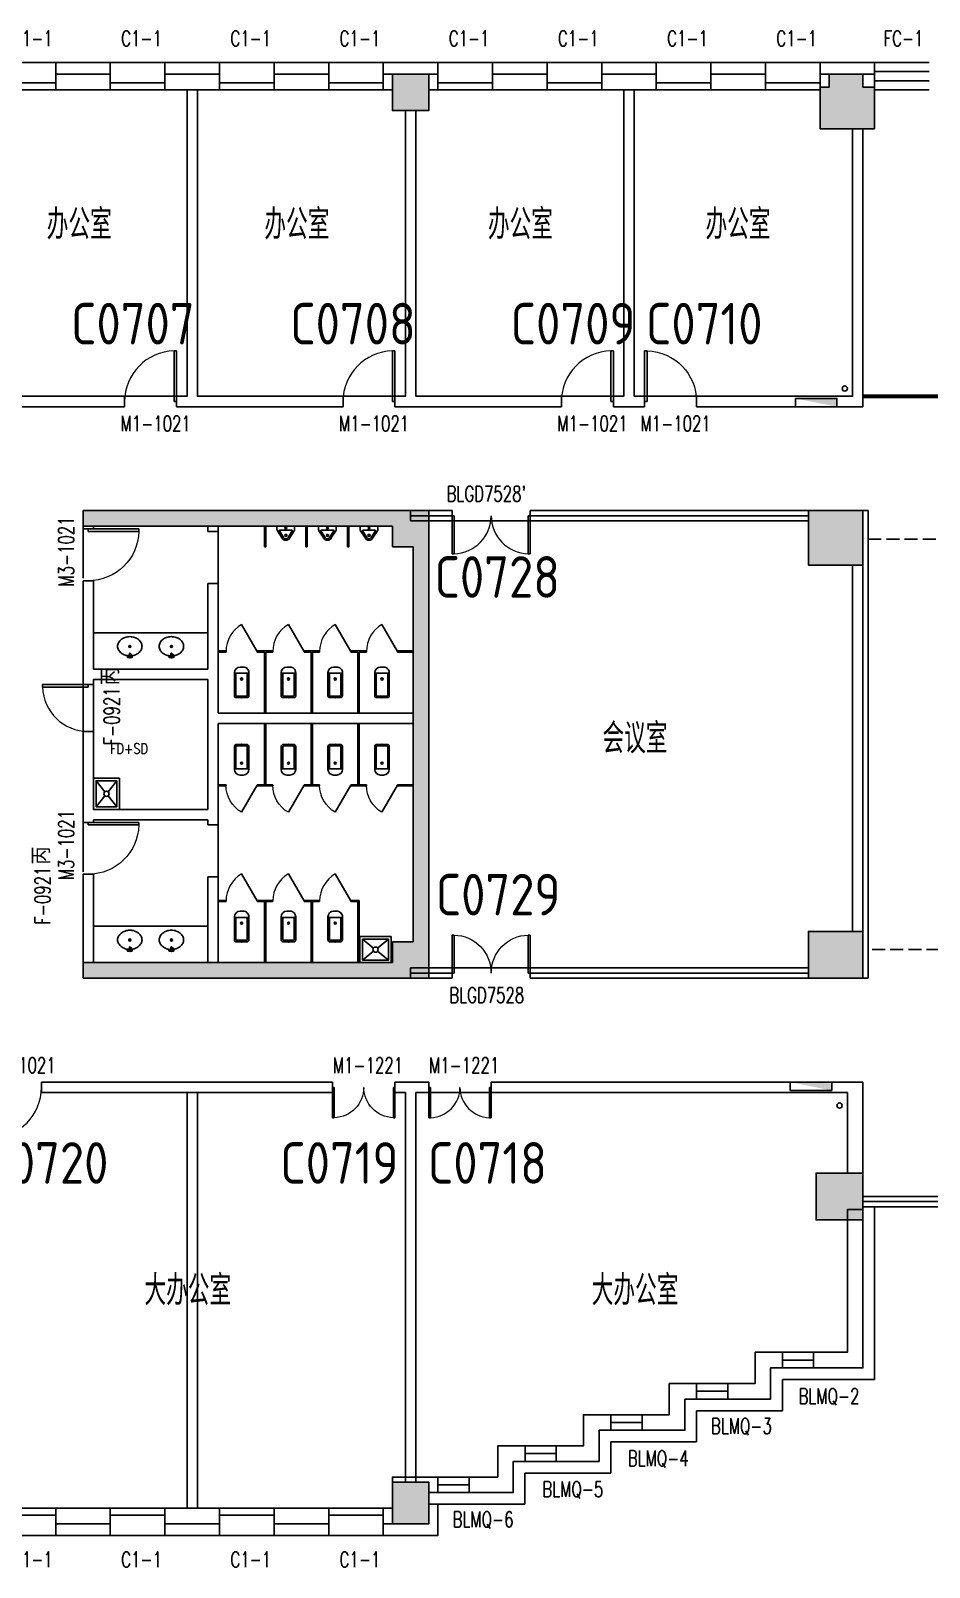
# Model space of a CAD drawing. Extents: x 992195 to 1067992, y 313528 to 416301.
# Drawn here: x 1019651 to 1036931, y 313528 to 343101 of the extents above; entities that cross this region are included whole.
import ezdxf
from ezdxf.enums import TextEntityAlignment as Align

# ---------------------------------------------------------------- set-up
doc = ezdxf.new("R2010")
doc.units = 0
doc.header["$LTSCALE"] = 1000
doc.header["$MEASUREMENT"] = 0
doc.linetypes.add('DASH', pattern=[0.35, 0.25, -0.1])
for name, color, linetype in [('body', 30, 'Continuous'), ('name', 1, 'Continuous'), ('RM', 4, 'Continuous'), ('消防', 222, 'Continuous')]:
    doc.layers.add(name, color=color, linetype=linetype)
doc.layers.get('0').freeze()
doc.styles.add('-宋体', font='GBENOR.shx', dxfattribs={"bigfont": 'GBCBIG.shx'})
doc.styles.add('_HZTXT', font='txt.shx', dxfattribs={"width": 0.8, "bigfont": 'hztxt.shx'})
doc.styles.add('_TCH_WINDOW', font='txt.shx', dxfattribs={"height": 3.5, "bigfont": 'hztxt.shx'})

# ---------------------------------------------------------------- blocks, each defined once
blk = doc.blocks.new('cde')
at = {"layer": '消防'}
blk.add_hatch(color=256, dxfattribs=at).paths.add_polyline_path([(-873427, -271674), (-874227, -271674), (-873427, -271834)])
blk.add_lwpolyline([(-874227, -271674), (-873427, -271674), (-873427, -271834), (-874227, -271834)], close=True, dxfattribs=at)
blk = doc.blocks.new('$WINLIB2D$00000004')
for p, q in [((-0.5, 0.5), (0.5, 0.5)), ((-0.5, 0.241), (0.5, 0.241)), ((-0.5, -0.5), (0.5, -0.5))]:
    blk.add_line(p, q)
blk = doc.blocks.new('$DorLib2D$00000002')
for p, q in [((-0.5, 0), (-0.5, 0.4875)), ((-0.475, 0.4875), (-0.5, 0.4875)), ((-0.475, 0), (-0.475, 0.4875)), ((0.475, 0), (0.475, 0.4875)), ((0.475, 0.4875), (0.5, 0.4875)), ((0.5, 0), (0.5, 0.4875)), ((-0.5, 0), (-0.475, 0)), ((0.5, 0), (0.475, 0))]:
    blk.add_line(p, q)
at = {"lineweight": 13}
for centre, start, end in [((-0.4875, 0), 0, 88.53072), ((0.4875, 0), 91.46928, 180)]:
    blk.add_arc(centre, 0.4875, start, end, dxfattribs=at)
blk = doc.blocks.new('$DorLib2D$00000001')
for p, q in [((0.45, 0.975), (0.5, 0.975)), ((0.45, 0), (0.45, 0.975)), ((0.5, 0), (0.5, 0.975)), ((0.5, 0), (0.45, 0))]:
    blk.add_line(p, q)
at = {"lineweight": 13}
blk.add_arc((0.475, 0), 0.975, 91.4693, 180, dxfattribs=at)
blk = doc.blocks.new('$TCHSYS$WIN2D')
for p, q in [((-0.5, 0.5), (0.5, 0.5)), ((0.5, 0.167), (-0.5, 0.167)), ((0.5, -0.167), (-0.5, -0.167)), ((-0.5, -0.5), (0.5, -0.5))]:
    blk.add_line(p, q)
blk = doc.blocks.new('$lvtry$00000221')
for p, q in [((-170, 0, 0), (170, 0, 0)), ((-170, -61, 0), (-170, 0, 0)), ((-162, -88, 0), (-69, -231, 0)), ((-124, -91, 0), (-43, -216, 0)), ((-116, -76, 0), (116, -76, 0)), ((43, -216, 0), (124, -91, 0)), ((69, -231, 0), (162, -88, 0)), ((170, -61, 0), (170, 0, 0))]:
    blk.add_line(p, q)
for centre, radius in [((0, -177, 0), 20), ((0, -38, 0), 17.7)]:
    blk.add_circle(centre, radius)
for centre, radius, start, end in [((-120, -61, 0), 50, 180, 213.0863), ((-116, -86, 0), 10, 90, 213.0863), ((0, -191, 0), 80, 210, 330), ((0, -191, 0), 50, 210, 330), ((116, -86, 0), 10, 326.9137, 90), ((120, -61, 0), 50, 326.9137, 0)]:
    blk.add_arc(centre, radius, start, end)
blk.add_point((0, -38, 0))
blk = doc.blocks.new('$lvtry$00000201')
for p, q in [((-140, -40, 0), (-140, -480, 0)), ((-110, -40, 0), (-110, -470, 0)), ((100, 0, 0), (-100, 0, 0)), ((100, -30, 0), (-100, -30, 0)), ((110, -470, 0), (110, -40, 0)), ((140, -480, 0), (140, -40, 0)), ((140, -470, 0), (-140, -470, 0)), ((-30, -590, 0), (30, -590, 0))]:
    blk.add_line(p, q)
blk.add_circle((0, -359, 0), 20)
for centre, radius, start, end in [((-100, -40, 0), 40, 90, 180), ((-100, -40, 0), 10, 90, 180), ((100, -40, 0), 40, 0, 90), ((100, -40, 0), 10, 0, 90), ((-30, -480, 0), 110, 180, 270), ((30, -480, 0), 110, 270, 0)]:
    blk.add_arc(centre, radius, start, end)
blk.add_point((0, 0))
blk = doc.blocks.new('$TCHSYS$APDOOR2D')
blk.add_line((0.5, 0), (0, 0.866))
at = {"lineweight": 13}
blk.add_arc((0.5, 0), 1, 120, 180, dxfattribs=at)
blk = doc.blocks.new('$lvtry$00000194')
for p, q in [((-17, -27, 0), (-17, -17, 0)), ((17, -27, 0), (17, -17, 0))]:
    blk.add_line(p, q)
at = {"elevation": 0}
blk.add_lwpolyline([(14, -39, -0.067374), (92, -53, -0.088152), (166, -93, -0.105269), (218, -155, -0.121685), (235, -224, -0.121685), (218, -292, -0.105269), (166, -355, -0.088152), (92, -394, -0.078966), (0, -409, -0.078966), (-92, -394, -0.088152), (-166, -355, -0.105269), (-218, -292, -0.121685), (-235, -224, -0.121685), (-218, -155, -0.105269), (-166, -93, -0.088152), (-92, -53, -0.059935), (-23, -40, -0.059935)], format="xyb", dxfattribs=at)
for centre, radius in [((0, -221, 0), 20), ((0, -27, 0), 16.7), ((0, -221, 0), 15)]:
    blk.add_circle(centre, radius)
for centre, radius, start, end in [((-40, -17, 0), 10.1, 106.6096, 258.1648), ((-64, 250, 0), 259, 274.7069, 282.3732), ((-75, -197, 0), 173, 71.36, 79.1873), ((-29, -63, 0), 6.77, 155.344, 308.3224), ((-171, 35, 0), 166, 324.8411, 338.1337), ((-171, 35, 0), 170, 324.8411, 331.3523), ((-29, -63, 0), 3.37, 155.344, 308.3224), ((100, -178, 0), 170, 132.3141, 138.8253), ((100, -178, 0), 166, 125.5327, 138.8253), ((-12, -42, 0), 10.6, 201.8924, 261.774), ((0, -17, 0), 16.7, 0, 180), ((-381, -99, 0), 372, 2.3982, 6.7627), ((0, -80, 0), 9.9, 201.7837, 338.2163), ((64, 250, 0), 259, 257.6268, 265.2931), ((381, -99, 0), 372, 170.1008, 177.6018), ((75, -197, 0), 173, 100.8127, 110.4191), ((40, -17, 0), 10.1, 281.8352, 73.3904)]:
    blk.add_arc(centre, radius, start, end)
blk.add_point((0, -17, 0))
blk = doc.blocks.new('$lvtry$00000012')
for p, q in [((-250, -50, 0), (-39, -219, 0)), ((-250, -450, 0), (-39, -281, 0)), ((39, -219, 0), (250, -50, 0)), ((39, -281, 0), (250, -450, 0))]:
    blk.add_line(p, q)
at = {"elevation": 0}
for points in [[(300, -500), (300, 0), (-300, 0), (-300, -500)], [(250, -450), (250, -50), (-250, -50), (-250, -450)]]:
    blk.add_lwpolyline(points, close=True, dxfattribs=at)
blk.add_circle((0, -250, 0), 50)

msp = doc.modelspace()

# ---------------------------------------------------------------- hatches: boundary and pattern name
at = {"layer": 'body'}
for points in [[(1026606, 341564), (1027306, 341564), (1027306, 342265), (1026606, 342265)], [(1034831, 342015), (1034831, 341215), (1035881, 341215), (1035881, 342015), (1035656, 342015), (1035656, 342265), (1035006, 342265), (1035006, 342015)], [(1020656, 333565), (1023256, 333565), (1023256, 333865), (1020656, 333865)], [(1026606, 333565), (1026606, 333865), (1023256, 333865), (1023256, 333565)], [(1026606, 333165), (1027306, 333165), (1027306, 333865), (1026606, 333865)], [(1034606, 332815), (1035656, 332815), (1035656, 333865), (1034606, 333865)], [(1027306, 333165), (1027006, 333165), (1027006, 329865), (1027306, 329865)], [(1027006, 325565), (1027306, 325565), (1027306, 329865), (1027006, 329865)], [(1034606, 324865), (1035656, 324865), (1035656, 325765), (1034606, 325765)], [(1026606, 324865), (1027306, 324865), (1027306, 325565), (1026606, 325565)], [(1023256, 324865), (1023256, 325165), (1020656, 325165), (1020656, 324865)], [(1026606, 324865), (1026606, 325165), (1023256, 325165), (1023256, 324865)], [(1034756, 320215), (1035656, 320215), (1035656, 321115), (1034756, 321115)], [(1026606, 314365), (1027306, 314365), (1027306, 315165), (1026606, 315165)]]:
    msp.add_hatch(color=256, dxfattribs=at).paths.add_polyline_path(points)

# ---------------------------------------------------------------- linework, layer by layer
for p, q in [((1021181, 342490), (1020131, 342490)), ((1020131, 342490), (1020131, 342265)), ((1021181, 342490), (1021181, 342265)), ((1023281, 342490), (1022231, 342490)), ((1022231, 342490), (1022231, 342265)), ((1023281, 342490), (1023281, 342265)), ((1025381, 342490), (1024331, 342490)), ((1024331, 342490), (1024331, 342265)), ((1025381, 342490), (1025381, 342265)), ((1026956, 342490), (1026431, 342490)), ((1026431, 342490), (1026431, 342265)), ((1027481, 342490), (1026956, 342490)), ((1027481, 342490), (1027481, 342265)), ((1029581, 342490), (1028531, 342490)), ((1028531, 342490), (1028531, 342265)), ((1029581, 342490), (1029581, 342265)), ((1031681, 342490), (1030631, 342490)), ((1030631, 342490), (1030631, 342265)), ((1031681, 342490), (1031681, 342265)), ((1033781, 342490), (1032731, 342490)), ((1032731, 342490), (1032731, 342265)), ((1033781, 342490), (1033781, 342265)), ((1035331, 342490), (1034831, 342490)), ((1034831, 342490), (1034831, 342265)), ((1035881, 342490), (1035331, 342490)), ((1035881, 342490), (1035881, 342265)), ((1021181, 342265), (1020131, 342265)), ((1020131, 342265), (1020131, 341965)), ((1021181, 341965), (1021181, 342265)), ((1023281, 342265), (1022231, 342265)), ((1022231, 342265), (1022231, 341965)), ((1023281, 341965), (1023281, 342265)), ((1025381, 342265), (1024331, 342265)), ((1024331, 342265), (1024331, 341965)), ((1025381, 341965), (1025381, 342265)), ((1026606, 342265), (1026431, 342265)), ((1026431, 342265), (1026431, 341965)), ((1027306, 342265), (1026606, 342265)), ((1026606, 342265), (1026606, 341564)), ((1027306, 341564), (1027306, 342265)), ((1027481, 342265), (1027306, 342265)), ((1027481, 341965), (1027481, 342265)), ((1029581, 342265), (1028531, 342265)), ((1028531, 342265), (1028531, 341965)), ((1029581, 341965), (1029581, 342265)), ((1031681, 342265), (1030631, 342265)), ((1030631, 342265), (1030631, 341965)), ((1031681, 341965), (1031681, 342265)), ((1033781, 342265), (1032731, 342265)), ((1032731, 342265), (1032731, 341965)), ((1033781, 341965), (1033781, 342265)), ((1035006, 342265), (1034831, 342265)), ((1034831, 342265), (1034831, 342015)), ((1035656, 342265), (1035006, 342265)), ((1035006, 342265), (1035006, 342015)), ((1035881, 342265), (1035656, 342265)), ((1035656, 342015), (1035656, 342265)), ((1035881, 342015), (1035881, 342265)), ((1020131, 341965), (1021181, 341965)), ((1022231, 341965), (1023281, 341965)), ((1022656, 341965), (1022656, 336065)), ((1022856, 341965), (1022656, 341965)), ((1022856, 341965), (1022856, 336065)), ((1024331, 341965), (1025381, 341965)), ((1026431, 341965), (1026606, 341965)), ((1027306, 341965), (1027481, 341965)), ((1028531, 341965), (1029581, 341965)), ((1030631, 341965), (1031681, 341965)), ((1031056, 341965), (1031056, 336065)), ((1031256, 341965), (1031056, 341965)), ((1031256, 341965), (1031256, 336065)), ((1032731, 341965), (1033781, 341965)), ((1034831, 342015), (1034831, 341215)), ((1035006, 342015), (1034831, 342015)), ((1035881, 342015), (1035656, 342015)), ((1035881, 341215), (1035881, 342015)), ((1026606, 341564), (1027306, 341564)), ((1026856, 341564), (1026856, 336065)), ((1027056, 341564), (1027056, 336065)), ((1034831, 341215), (1035881, 341215)), ((1035456, 341215), (1035456, 336065)), ((1035656, 341215), (1035656, 335865)), ((1021456, 336065), (1018656, 336065)), ((1021456, 335865), (1021456, 336065)), ((1022656, 336065), (1022456, 336065)), ((1022456, 336065), (1022456, 335865)), ((1025656, 336065), (1022856, 336065)), ((1025656, 335865), (1025656, 336065)), ((1026856, 336065), (1026656, 336065)), ((1026656, 336065), (1026656, 335865)), ((1029856, 336065), (1027056, 336065)), ((1029856, 335865), (1029856, 336065)), ((1031056, 336065), (1030856, 336065)), ((1030856, 336065), (1030856, 335865)), ((1031456, 336065), (1031256, 336065)), ((1031456, 335865), (1031456, 336065)), ((1035456, 336065), (1032456, 336065)), ((1032456, 336065), (1032456, 335865)), ((1018456, 335865), (1021456, 335865)), ((1022456, 335865), (1022656, 335865)), ((1022656, 335865), (1025656, 335865)), ((1026656, 335865), (1026856, 335865)), ((1026856, 335865), (1029856, 335865)), ((1030856, 335865), (1031056, 335865)), ((1031056, 335865), (1031456, 335865)), ((1032456, 335865), (1035656, 335865)), ((1020656, 333865), (1023256, 333865)), ((1020656, 333865), (1020656, 333565)), ((1023256, 333865), (1026606, 333865)), ((1027306, 333865), (1026606, 333865)), ((1027756, 333865), (1026956, 333865)), ((1026956, 333865), (1026956, 333665)), ((1027756, 333765), (1026956, 333765)), ((1026956, 333665), (1027756, 333665)), ((1027306, 333165), (1027306, 333865)), ((1027756, 333665), (1027756, 333865)), ((1034606, 333865), (1029256, 333865)), ((1029256, 333865), (1029256, 333665)), ((1034606, 333765), (1029256, 333765)), ((1029256, 333665), (1034606, 333665)), ((1035656, 333865), (1034606, 333865)), ((1034606, 333865), (1034606, 332815)), ((1035656, 332815), (1035656, 333865)), ((1020656, 333565), (1020656, 332565)), ((1020656, 333565), (1023256, 333565)), ((1020656, 333565), (1020656, 333515)), ((1020656, 333515), (1020856, 333515)), ((1020856, 333515), (1020856, 333565)), ((1023056, 333565), (1023056, 333465)), ((1023056, 333465), (1023256, 333465)), ((1023256, 333465), (1023256, 333565)), ((1023256, 333565), (1026606, 333565)), ((1023256, 333465), (1023256, 332465)), ((1024144, 333565), (1024144, 333165)), ((1024169, 333565), (1024144, 333565)), ((1024169, 333565), (1024169, 333165)), ((1024944, 333565), (1024944, 333165)), ((1024969, 333565), (1024944, 333565)), ((1024969, 333565), (1024969, 333165)), ((1025744, 333565), (1025744, 333165)), ((1025769, 333565), (1025744, 333565)), ((1025769, 333565), (1025769, 333165)), ((1026606, 333565), (1026606, 333165)), ((1024169, 333165), (1024144, 333165)), ((1024969, 333165), (1024944, 333165)), ((1025769, 333165), (1025744, 333165)), ((1026606, 333165), (1027006, 333165)), ((1027006, 329865), (1027006, 333165)), ((1027306, 329865), (1027306, 333165)), ((1034606, 332815), (1035656, 332815)), ((1035456, 332815), (1035456, 325765)), ((1035656, 332815), (1035656, 325765)), ((1020856, 332515), (1020656, 332515)), ((1020656, 332515), (1020656, 330715)), ((1020856, 330815), (1020856, 332515)), ((1023256, 332465), (1023056, 332465)), ((1023056, 332465), (1023056, 331152)), ((1023256, 331152), (1023256, 332465)), ((1020856, 331515), (1023056, 331515)), ((1023056, 331152), (1023056, 330815)), ((1023406, 331164), (1023256, 331164)), ((1023256, 331152), (1023256, 330715)), ((1023256, 331139), (1023406, 331139)), ((1023406, 331139), (1023406, 331164)), ((1024156, 331164), (1024006, 331164)), ((1024006, 331164), (1024006, 331139)), ((1024006, 331139), (1024144, 331139)), ((1024144, 329965), (1024144, 331139)), ((1024306, 331164), (1024156, 331164)), ((1024169, 329965), (1024169, 331139)), ((1024169, 331139), (1024306, 331139)), ((1024306, 331139), (1024306, 331164)), ((1025056, 331164), (1024906, 331164)), ((1024906, 331164), (1024906, 331139)), ((1024906, 331139), (1025044, 331139)), ((1025044, 329965), (1025044, 331139)), ((1025206, 331164), (1025056, 331164)), ((1025069, 329965), (1025069, 331139)), ((1025069, 331139), (1025206, 331139)), ((1025206, 331139), (1025206, 331164)), ((1025956, 331164), (1025806, 331164)), ((1025806, 331164), (1025806, 331139)), ((1025806, 331139), (1025944, 331139)), ((1025944, 329965), (1025944, 331139)), ((1026106, 331164), (1025956, 331164)), ((1025969, 329965), (1025969, 331139)), ((1025969, 331139), (1026106, 331139)), ((1026106, 331139), (1026106, 331164)), ((1027006, 331164), (1026706, 331164)), ((1026706, 331164), (1026706, 331139)), ((1026706, 331139), (1027006, 331139)), ((1027006, 331139), (1027006, 331164)), ((1020656, 330715), (1020656, 330515)), ((1020856, 330815), (1023056, 330815)), ((1023256, 330715), (1023256, 329965)), ((1020656, 330615), (1020656, 329615)), ((1020656, 330515), (1020856, 330515)), ((1020856, 330615), (1023056, 330615)), ((1020856, 330515), (1020856, 330615)), ((1020856, 330515), (1020856, 329615)), ((1023056, 330615), (1023056, 329865)), ((1023056, 329865), (1023056, 328578)), ((1023256, 329965), (1027006, 329965)), ((1023256, 329765), (1027006, 329765)), ((1023256, 329765), (1023256, 328578)), ((1024144, 329965), (1024169, 329965)), ((1024144, 329765), (1024144, 328590)), ((1024169, 329765), (1024144, 329765)), ((1024169, 329765), (1024169, 328590)), ((1025044, 329965), (1025069, 329965)), ((1025044, 329765), (1025044, 328590)), ((1025069, 329765), (1025044, 329765)), ((1025069, 329765), (1025069, 328590)), ((1025944, 329965), (1025969, 329965)), ((1025944, 329765), (1025944, 328590)), ((1025969, 329765), (1025944, 329765)), ((1025969, 329765), (1025969, 328590)), ((1027006, 325565), (1027006, 329865)), ((1027306, 325565), (1027306, 329865)), ((1020856, 329615), (1020656, 329615)), ((1020656, 329615), (1020656, 328015)), ((1020856, 328115), (1020856, 329615)), ((1023056, 328578), (1023056, 328115)), ((1023406, 328590), (1023256, 328590)), ((1023256, 328578), (1023256, 328015)), ((1023256, 328565), (1023406, 328565)), ((1023406, 328565), (1023406, 328590)), ((1024144, 328590), (1024006, 328590)), ((1024006, 328590), (1024006, 328565)), ((1024006, 328565), (1024156, 328565)), ((1024156, 328565), (1024306, 328565)), ((1024306, 328590), (1024169, 328590)), ((1024306, 328565), (1024306, 328590)), ((1025044, 328590), (1024906, 328590)), ((1024906, 328590), (1024906, 328565)), ((1024906, 328565), (1025056, 328565)), ((1025056, 328565), (1025206, 328565)), ((1025206, 328590), (1025069, 328590)), ((1025206, 328565), (1025206, 328590)), ((1025944, 328590), (1025806, 328590)), ((1025806, 328590), (1025806, 328565)), ((1025806, 328565), (1025956, 328565)), ((1025956, 328565), (1026106, 328565)), ((1026106, 328590), (1025969, 328590)), ((1026106, 328565), (1026106, 328590)), ((1027006, 328590), (1026706, 328590)), ((1026706, 328590), (1026706, 328565)), ((1026706, 328565), (1027006, 328565)), ((1027006, 328565), (1027006, 328590)), ((1020656, 328065), (1020656, 327165)), ((1020656, 328015), (1020656, 327865)), ((1020856, 328115), (1023056, 328115)), ((1023256, 327815), (1023256, 328015)), ((1020656, 327915), (1020656, 326915)), ((1020656, 327865), (1020856, 327865)), ((1020856, 327915), (1023056, 327915)), ((1020856, 327865), (1020856, 327915)), ((1023056, 327915), (1023056, 327815)), ((1023056, 327815), (1023256, 327815)), ((1023256, 327815), (1023256, 326815)), ((1020856, 326865), (1020656, 326865)), ((1020656, 326865), (1020656, 325165)), ((1020856, 325165), (1020856, 326865)), ((1023256, 326815), (1023056, 326815)), ((1023056, 326815), (1023056, 326352)), ((1023256, 326352), (1023256, 326815)), ((1023056, 326352), (1023056, 325165)), ((1023406, 326364), (1023256, 326364)), ((1023256, 326352), (1023256, 325165)), ((1023256, 326339), (1023406, 326339)), ((1023406, 326339), (1023406, 326364)), ((1024156, 326364), (1024006, 326364)), ((1024006, 326364), (1024006, 326339)), ((1024006, 326339), (1024144, 326339)), ((1024144, 325165), (1024144, 326339)), ((1024306, 326364), (1024156, 326364)), ((1024169, 325165), (1024169, 326339)), ((1024169, 326339), (1024306, 326339)), ((1024306, 326339), (1024306, 326364)), ((1025056, 326364), (1024906, 326364)), ((1024906, 326364), (1024906, 326339)), ((1024906, 326339), (1025044, 326339)), ((1025044, 325165), (1025044, 326339)), ((1025206, 326364), (1025056, 326364)), ((1025069, 325165), (1025069, 326339)), ((1025069, 326339), (1025206, 326339)), ((1025206, 326339), (1025206, 326364)), ((1025969, 326364), (1025806, 326364)), ((1025806, 326364), (1025806, 326339)), ((1025806, 326339), (1025944, 326339)), ((1025944, 325165), (1025944, 326339)), ((1025969, 325165), (1025969, 326364)), ((1020856, 325865), (1023056, 325865)), ((1035656, 325765), (1034606, 325765)), ((1034606, 325765), (1034606, 324865)), ((1035656, 324865), (1035656, 325765)), ((1027006, 325565), (1026606, 325565)), ((1026606, 325565), (1026606, 325165)), ((1027306, 324865), (1027306, 325565)), ((1023256, 325165), (1020656, 325165)), ((1020656, 324865), (1020656, 325165)), ((1026606, 325165), (1023256, 325165)), ((1024144, 325165), (1024169, 325165)), ((1025044, 325165), (1025069, 325165)), ((1025944, 325165), (1025969, 325165)), ((1027756, 325065), (1026956, 325065)), ((1026956, 325065), (1026956, 324865)), ((1027756, 324865), (1027756, 325065)), ((1034606, 325065), (1029256, 325065)), ((1029256, 325065), (1029256, 324865)), ((1023256, 324865), (1020656, 324865)), ((1026606, 324865), (1023256, 324865)), ((1026606, 324865), (1027306, 324865)), ((1026956, 324965), (1027756, 324965)), ((1026956, 324865), (1027756, 324865)), ((1029256, 324965), (1034606, 324965)), ((1029256, 324865), (1034606, 324865)), ((1034606, 324865), (1035656, 324865)), ((1025456, 322865), (1019856, 322865)), ((1019856, 322865), (1019856, 322665)), ((1019856, 322665), (1025456, 322665)), ((1022656, 314665), (1022656, 322665)), ((1022856, 314665), (1022856, 322665)), ((1025456, 322665), (1025456, 322865)), ((1026856, 322865), (1026656, 322865)), ((1026656, 322865), (1026656, 322665)), ((1026656, 322665), (1026856, 322665)), ((1027306, 322865), (1026856, 322865)), ((1026856, 315165), (1026856, 322665)), ((1027056, 315165), (1027056, 322665)), ((1027056, 322665), (1027306, 322665)), ((1027306, 322665), (1027306, 322865)), ((1035656, 322865), (1028506, 322865)), ((1028506, 322865), (1028506, 322665)), ((1028506, 322665), (1035356, 322665)), ((1035356, 321115), (1035356, 322665)), ((1035656, 321115), (1035656, 322865)), ((1035656, 321115), (1034756, 321115)), ((1034756, 321115), (1034756, 320215)), ((1035656, 320215), (1035656, 321115)), ((1035656, 320665), (1045256, 320665)), ((1035656, 320565), (1045256, 320565)), ((1035656, 320465), (1045256, 320465)), ((1035881, 320465), (1035881, 317140)), ((1034756, 320215), (1035656, 320215)), ((1035356, 320215), (1035356, 317665)), ((1035656, 320215), (1035656, 317365)), ((1035356, 317665), (1033581, 317665)), ((1033581, 317665), (1033581, 317065)), ((1035656, 317365), (1033881, 317365)), ((1033881, 317365), (1033881, 316765)), ((1034107, 317515), (1034707, 317515)), ((1031931, 317065), (1031931, 316765)), ((1032231, 317065), (1031931, 317065)), ((1032231, 317065), (1032231, 317065)), ((1033581, 317065), (1032231, 317065)), ((1035881, 317140), (1034106, 317140)), ((1034106, 317140), (1034106, 316540)), ((1031931, 316765), (1031931, 316465)), ((1033881, 316765), (1032231, 316765)), ((1032231, 316765), (1032231, 316165)), ((1032457, 316915), (1033057, 316915)), ((1030281, 316465), (1030281, 316165)), ((1030581, 316465), (1030281, 316465)), ((1030581, 316465), (1030581, 316465)), ((1031931, 316465), (1030581, 316465)), ((1034106, 316540), (1032456, 316540)), ((1032456, 316540), (1032456, 315940)), ((1030281, 316165), (1030281, 315865)), ((1032231, 316165), (1030581, 316165)), ((1030581, 316165), (1030581, 315565)), ((1030807, 316315), (1031407, 316315)), ((1028631, 315865), (1028631, 315565)), ((1028931, 315865), (1028631, 315865)), ((1028931, 315865), (1028931, 315865)), ((1030281, 315865), (1028931, 315865)), ((1032456, 315940), (1030806, 315940)), ((1030806, 315940), (1030806, 315340)), ((1028631, 315565), (1028631, 315265)), ((1030581, 315565), (1028931, 315565)), ((1028931, 315565), (1028931, 314965)), ((1029157, 315715), (1029757, 315715)), ((1028631, 315265), (1027056, 315265)), ((1030806, 315340), (1029156, 315340)), ((1029156, 315340), (1029156, 314740)), ((1027306, 315165), (1026606, 315165)), ((1026606, 315165), (1026606, 314365)), ((1027306, 314365), (1027306, 315165)), ((1028931, 314965), (1027306, 314965)), ((1027481, 315115), (1028081, 315115)), ((1021181, 314665), (1020131, 314665)), ((1020131, 314665), (1020131, 314365)), ((1021181, 314365), (1021181, 314665)), ((1023281, 314665), (1022231, 314665)), ((1022231, 314665), (1022231, 314365)), ((1023281, 314365), (1023281, 314665)), ((1025381, 314665), (1024331, 314665)), ((1024331, 314665), (1024331, 314365)), ((1025381, 314365), (1025381, 314665)), ((1026606, 314665), (1026431, 314665)), ((1026431, 314665), (1026431, 314365)), ((1029156, 314740), (1027306, 314740)), ((1020131, 314365), (1021181, 314365)), ((1020131, 314140), (1020131, 314365)), ((1021181, 314140), (1021181, 314365)), ((1022231, 314365), (1023281, 314365)), ((1022231, 314140), (1022231, 314365)), ((1023281, 314140), (1023281, 314365)), ((1024331, 314365), (1025381, 314365)), ((1024331, 314140), (1024331, 314365)), ((1025381, 314140), (1025381, 314365)), ((1026431, 314365), (1026606, 314365)), ((1026431, 314140), (1026431, 314365)), ((1026606, 314365), (1027306, 314365)), ((1020131, 314140), (1021181, 314140)), ((1022231, 314140), (1023281, 314140)), ((1024331, 314140), (1025381, 314140)), ((1026431, 314140), (1026956, 314140))]:
    msp.add_line(p, q, dxfattribs=at)
at = {"layer": 'body', "linetype": 'DASH'}
for p, q in [((1023256, 333465), (1023056, 333465)), ((1023056, 332465), (1023256, 332465)), ((1023256, 327815), (1023056, 327815)), ((1023056, 326815), (1023256, 326815))]:
    msp.add_line(p, q, dxfattribs=at)
at = {"layer": 'body', "const_width": 1}
for points in [[(1035656, 336165), (1047256, 336165), (1047256, 341965)], [(1035656, 336214), (1047206, 336214), (1047206, 341965)], [(1035656, 336265), (1047156, 336265), (1047156, 341965)]]:
    msp.add_lwpolyline(points, dxfattribs=at)
at = {"layer": 'body', "linetype": 'DASH'}
msp.add_lwpolyline([(1035756, 333315), (1046581, 333315), (1046581, 325415), (1035756, 325415)], close=True, dxfattribs=at)
at = {"layer": 'body'}
for points in [[(1035356, 320415), (1035656, 320415), (1035656, 317365), (1034707, 317365), (1034707, 317665), (1035356, 317665)], [(1034107, 317665), (1034107, 317365), (1033881, 317365), (1033881, 316765), (1033057, 316765), (1033057, 317065), (1033581, 317065), (1033581, 317665)], [(1032457, 317065), (1032457, 316765), (1032231, 316765), (1032231, 316165), (1031407, 316165), (1031407, 316465), (1031931, 316465), (1031931, 317065)], [(1030281, 316465), (1030807, 316465), (1030807, 316165), (1030581, 316165), (1030581, 315565), (1029757, 315565), (1029757, 315865), (1030281, 315865)], [(1028631, 315865), (1029157, 315865), (1029157, 315565), (1028931, 315565), (1028931, 314965), (1028169, 314965), (1028081, 314965), (1028081, 315265), (1028631, 315265)], [(1027481, 315265), (1027481, 314965), (1027306, 314965), (1027306, 314365), (1026606, 314365), (1026606, 315265)]]:
    msp.add_lwpolyline(points, close=True, dxfattribs=at)
msp.add_lwpolyline([(1026956, 314140), (1027481, 314140), (1027481, 314740)], dxfattribs=at)
at = {"layer": 'RM'}
for points in [[(1018657, 341564), (1018906, 341564), (1018906, 341965), (1022656, 341965), (1022656, 336065), (1018656, 336065)], [(1022856, 341965), (1022856, 336065), (1026857, 336065), (1026856, 341564), (1026606, 341564), (1026606, 341965)], [(1027056, 341564), (1027306, 341564), (1027306, 341965), (1031056, 341965), (1031056, 336065), (1027057, 336065)], [(1031256, 341965), (1031256, 336065), (1035456, 336065), (1035456, 341215), (1034831, 341215), (1034831, 341965)], [(1027306, 333665), (1034606, 333665), (1034606, 332815), (1035456, 332815), (1035456, 325765), (1034606, 325765), (1034606, 325065), (1027306, 325065)]]:
    msp.add_lwpolyline(points, close=True, dxfattribs=at)
at = {"layer": 'RM', "const_width": 1}
for points in [[(1018656, 322665), (1018656, 315165), (1018906, 315165), (1018906, 314665), (1022656, 314665), (1022656, 322665)], [(1022856, 322665), (1022856, 314665), (1026606, 314665), (1026606, 315265), (1026856, 315265), (1026856, 322665)]]:
    msp.add_lwpolyline(points, close=True, dxfattribs=at)
at = {"layer": 'RM'}
msp.add_lwpolyline([(1027056, 322665), (1027056, 315265), (1028631, 315265), (1028631, 315865), (1030281, 315865), (1030281, 316465), (1031931, 316465), (1031931, 317065), (1033581, 317065), (1033581, 317665), (1035356, 317665), (1035356, 320215), (1034756, 320215), (1034756, 321115), (1035356, 321115), (1035356, 322665), (1027056, 322665)], dxfattribs=at)
at = {"layer": '消防'}
for p, q in [((1035756, 333865), (1035656, 333865)), ((1035756, 333865), (1035756, 324865)), ((1035756, 324865), (1035656, 324865))]:
    msp.add_line(p, q, dxfattribs=at)
at = {"layer": '消防', "const_width": 80}
msp.add_lwpolyline([(1035656, 336065), (1047356, 336065), (1047356, 341965)], dxfattribs=at)
at = {"layer": '消防', "linetype": 'Continuous'}
for centre in [(1035306, 336214), (1035206, 322415)]:
    msp.add_circle(centre, 50, dxfattribs=at)

# ---------------------------------------------------------------- block references
at = {"layer": 'body'}
ref = msp.add_blockref('$WINLIB2D$00000004', (1019606, 342227), dxfattribs=dict(at, xscale=1050, yscale=525, zscale=1050, rotation=180))
ref.add_attrib('A', 'C1-1', (1019291, 342803), dxfattribs={"height": 297.5, "style": '_TCH_WINDOW', "width": 0.705882})
ref = msp.add_blockref('$WINLIB2D$00000004', (1021706, 342227), dxfattribs=dict(at, xscale=1050, yscale=525, zscale=1050, rotation=180))
ref.add_attrib('A', 'C1-1', (1021391, 342803), dxfattribs={"height": 297.5, "style": '_TCH_WINDOW', "width": 0.705882})
ref = msp.add_blockref('$WINLIB2D$00000004', (1023806, 342227), dxfattribs=dict(at, xscale=1050, yscale=525, zscale=1050, rotation=180))
ref.add_attrib('A', 'C1-1', (1023491, 342803), dxfattribs={"height": 297.5, "style": '_TCH_WINDOW', "width": 0.705882})
ref = msp.add_blockref('$WINLIB2D$00000004', (1025906, 342227), dxfattribs=dict(at, xscale=1050, yscale=525, zscale=1050, rotation=180))
ref.add_attrib('A', 'C1-1', (1025591, 342803), dxfattribs={"height": 297.5, "style": '_TCH_WINDOW', "width": 0.705882})
ref = msp.add_blockref('$WINLIB2D$00000004', (1028006, 342227), dxfattribs=dict(at, xscale=1050, yscale=525, zscale=1050, rotation=179.9999999999992))
ref.add_attrib('A', 'C1-1', (1027691, 342803), dxfattribs={"height": 297.5, "rotation": 360, "style": '_TCH_WINDOW', "width": 0.705882})
ref = msp.add_blockref('$WINLIB2D$00000004', (1030106, 342227), dxfattribs=dict(at, xscale=1050, yscale=525, zscale=1050, rotation=179.9999999999992))
ref.add_attrib('A', 'C1-1', (1029791, 342803), dxfattribs={"height": 297.5, "rotation": 360, "style": '_TCH_WINDOW', "width": 0.705882})
ref = msp.add_blockref('$WINLIB2D$00000004', (1032206, 342227), dxfattribs=dict(at, xscale=1050, yscale=525, zscale=1050, rotation=179.9999999999992))
ref.add_attrib('A', 'C1-1', (1031891, 342803), dxfattribs={"height": 297.5, "rotation": 360, "style": '_TCH_WINDOW', "width": 0.705882})
ref = msp.add_blockref('$WINLIB2D$00000004', (1034306, 342227), dxfattribs=dict(at, xscale=1050, yscale=525, zscale=1050, rotation=179.9999999999992))
ref.add_attrib('A', 'C1-1', (1033991, 342803), dxfattribs={"height": 297.5, "rotation": 360, "style": '_TCH_WINDOW', "width": 0.705882})
ref = msp.add_blockref('$TCHSYS$WIN2D', (1036406, 342227), dxfattribs=dict(at, xscale=1050, yscale=525, zscale=1050, rotation=179.9999999999921))
ref.add_attrib('A', 'FC-1', (1036056, 342803), dxfattribs={"height": 297.5, "rotation": 360, "style": '_TCH_WINDOW', "width": 0.705882})
ref = msp.add_blockref('$DorLib2D$00000001', (1021956, 335965), dxfattribs=dict(at, xscale=-1000, yscale=-1000, zscale=-1000, rotation=180))
ref.add_attrib('A', 'M1-1021', (1021379, 335391), dxfattribs={"height": 297.5, "style": '_TCH_WINDOW', "width": 0.705882})
ref = msp.add_blockref('$DorLib2D$00000001', (1026156, 335965), dxfattribs=dict(at, xscale=-1000, yscale=-1000, zscale=-1000, rotation=180))
ref.add_attrib('A', 'M1-1021', (1025579, 335391), dxfattribs={"height": 297.5, "style": '_TCH_WINDOW', "width": 0.705882})
ref = msp.add_blockref('$DorLib2D$00000001', (1030356, 335965), dxfattribs=dict(at, xscale=-1000, yscale=-1000, zscale=-1000, rotation=180))
ref.add_attrib('A', 'M1-1021', (1029779, 335391), dxfattribs={"height": 297.5, "style": '_TCH_WINDOW', "width": 0.705882})
ref = msp.add_blockref('$DorLib2D$00000001', (1031956, 335965), dxfattribs=dict(at, xscale=1000, yscale=-1000, zscale=1000, rotation=180))
ref.add_attrib('A', 'M1-1021', (1031379, 335391), dxfattribs={"height": 297.5, "style": '_TCH_WINDOW', "width": 0.705882})
ref = msp.add_blockref('$DorLib2D$00000002', (1028506, 333765), dxfattribs=dict(at, xscale=1500, yscale=1500, zscale=1500, rotation=179.9999999997022))
ref.add_attrib('A', "BLGD7528'", (1027649, 334041), dxfattribs={"height": 297.5, "rotation": 360, "style": '_TCH_WINDOW', "width": 0.705882})
ref = msp.add_blockref('$DorLib2D$00000001', (1020756, 333015), dxfattribs=dict(at, xscale=1000, yscale=-1000, zscale=1000, rotation=90))
ref.add_attrib('A', 'M3-1021', (1020480, 332402), dxfattribs={"height": 297.5, "rotation": 90, "style": '_TCH_WINDOW', "width": 0.705882})
for name, p, yscale, rotation in [('$lvtry$00000221', (1024556, 333565, 0), -0.9999999999999998, 180.0000000000001), ('$lvtry$00000221', (1025356, 333565, 0), -0.9999999999999998, 180.0000000000001), ('$lvtry$00000221', (1026156, 333565, 0), -0.9999999999999998, 180.0000000000001), ('$lvtry$00000012', (1020856, 328415, 0), -1, 270.0000000002892)]:
    msp.add_blockref(name, p, dxfattribs=dict(at, yscale=yscale, rotation=rotation))
at = {"layer": 'body', "xscale": 600, "zscale": 25}
for p, yscale in [((1023706, 331152), 600), ((1024606, 331152), 600), ((1025506, 331152), 600), ((1026406, 331152), 600), ((1023706, 328578), -600), ((1024606, 328578), -600), ((1025506, 328578), -600), ((1026406, 328578), -600), ((1023706, 326352), 600), ((1024606, 326352), 600), ((1025506, 326352), 600)]:
    msp.add_blockref('$TCHSYS$APDOOR2D', p, dxfattribs=dict(at, yscale=yscale))
at = {"layer": 'body', "rotation": 179.9999999995998}
for p in [(1021556, 331030, 0), (1022356, 331030, 0), (1021556, 325380, 0), (1022356, 325380, 0)]:
    msp.add_blockref('$lvtry$00000194', p, dxfattribs=at)
at = {"layer": 'body'}
for name, p, yscale in [('$lvtry$00000201', (1023706, 330265, -400), -0.9999999999999998), ('$lvtry$00000201', (1024606, 330265, -400), -0.9999999999999998), ('$lvtry$00000201', (1025506, 330265, -400), -0.9999999999999998), ('$lvtry$00000201', (1026406, 330265, -400), -0.9999999999999998), ('$lvtry$00000201', (1023706, 325565, -400), -0.9999999999999998), ('$lvtry$00000201', (1024606, 325565, -400), -0.9999999999999998), ('$lvtry$00000201', (1025506, 325565, -400), -0.9999999999999998), ('$lvtry$00000012', (1026282, 325165, 0), -1)]:
    msp.add_blockref(name, p, dxfattribs=dict(at, yscale=yscale))
at = {"layer": 'body', "xscale": 900, "yscale": 900, "zscale": 900, "rotation": 90}
msp.add_blockref('$DorLib2D$00000001', (1020756, 330065), dxfattribs=at)
at = {"layer": 'body'}
for p in [(1023706, 329365, -400), (1024606, 329365, -400), (1025506, 329365, -400), (1026406, 329365, -400)]:
    msp.add_blockref('$lvtry$00000201', p, dxfattribs=at)
ref = msp.add_blockref('$DorLib2D$00000001', (1020756, 327365), dxfattribs=dict(at, xscale=1000, yscale=-1000, zscale=1000, rotation=90))
ref.add_attrib('A', 'M3-1021', (1020480, 326752), dxfattribs={"height": 297.5, "rotation": 90, "style": '_TCH_WINDOW', "width": 0.705882})
ref = msp.add_blockref('$DorLib2D$00000002', (1028506, 324965), dxfattribs=dict(at, xscale=-1500, yscale=1500, zscale=-1500, rotation=2.143962839358223e-11))
ref.add_attrib('A', 'BLGD7528', (1027701, 324391), dxfattribs={"height": 297.5, "style": '_TCH_WINDOW', "width": 0.705882})
ref = msp.add_blockref('$DorLib2D$00000001', (1019356, 322765), dxfattribs=dict(at, xscale=1000, yscale=1000, zscale=1000, rotation=180))
ref.add_attrib('A', 'M1-1021', (1018779, 323041), dxfattribs={"height": 297.5, "style": '_TCH_WINDOW', "width": 0.705882})
ref = msp.add_blockref('$DorLib2D$00000002', (1026056, 322765), dxfattribs=dict(at, xscale=-1200, yscale=1200, zscale=-1200, rotation=180))
ref.add_attrib('A', 'M1-1221', (1025461, 323041), dxfattribs={"height": 297.5, "style": '_TCH_WINDOW', "width": 0.705882})
ref = msp.add_blockref('$DorLib2D$00000002', (1027906, 322765), dxfattribs=dict(at, xscale=1200, yscale=1200, zscale=1200, rotation=180))
ref.add_attrib('A', 'M1-1221', (1027311, 323041), dxfattribs={"height": 297.5, "style": '_TCH_WINDOW', "width": 0.705882})
ref = msp.add_blockref('$WINLIB2D$00000004', (1019606, 314402), dxfattribs=dict(at, xscale=-1050, yscale=525, zscale=-1050))
ref.add_attrib('A', 'C1-1', (1019291, 313528), dxfattribs={"height": 297.5, "style": '_TCH_WINDOW', "width": 0.705882})
ref = msp.add_blockref('$WINLIB2D$00000004', (1021706, 314402), dxfattribs=dict(at, xscale=-1050, yscale=525, zscale=-1050))
ref.add_attrib('A', 'C1-1', (1021391, 313528), dxfattribs={"height": 297.5, "style": '_TCH_WINDOW', "width": 0.705882})
ref = msp.add_blockref('$WINLIB2D$00000004', (1023806, 314402), dxfattribs=dict(at, xscale=-1050, yscale=525, zscale=-1050))
ref.add_attrib('A', 'C1-1', (1023491, 313528), dxfattribs={"height": 297.5, "style": '_TCH_WINDOW', "width": 0.705882})
ref = msp.add_blockref('$WINLIB2D$00000004', (1025906, 314402), dxfattribs=dict(at, xscale=-1050, yscale=525, zscale=-1050))
ref.add_attrib('A', 'C1-1', (1025591, 313528), dxfattribs={"height": 297.5, "style": '_TCH_WINDOW', "width": 0.705882})
at = {"layer": '消防'}
for p in [(1908583, 607699), (1908483, 594539)]:
    msp.add_blockref('cde', p, dxfattribs=at)

# ---------------------------------------------------------------- texts
at = {"layer": 'body', "style": '_TCH_WINDOW'}
for p in [(1021356, 330501), (1020026, 327051)]:
    msp.add_text('丙', height=350, rotation=90, dxfattribs=at).set_placement(p)
at = {"layer": 'body', "style": '_TCH_WINDOW', "width": 0.705882}
for p in [(1021356, 329346), (1020026, 325896)]:
    msp.add_text('F-0921', height=297.5, rotation=90, dxfattribs=at).set_placement(p)
for s, p in [('BLMQ-2', (1034419, 316674)), ('BLMQ-3', (1032734, 316098)), ('BLMQ-4', (1031135, 315476)), ('BLMQ-5', (1029492, 314882)), ('BLMQ-6', (1027765, 314301))]:
    msp.add_text(s, height=297.5, dxfattribs=at).set_placement(p)
at = {"layer": 'name', "style": '-宋体'}
for s, p in [('办公室', (1019958, 339086)), ('办公室', (1024144, 339086)), ('办公室', (1028443, 339086)), ('办公室', (1032629, 339086)), ('会议室', (1030647, 329193)), ('大办公室', (1021837, 318571)), ('大办公室', (1030440, 318571))]:
    msp.add_text(s, height=578.7, dxfattribs=at).set_placement(p)
for s, p in [('C0707', (1020425, 337863)), ('C0708', (1024640, 337863)), ('C0709', (1028880, 337863)), ('C0710', (1031482, 337863)), ('C0728', (1027415, 332988)), ('C0729', (1027439, 326874)), ('C0720', (1018778, 321710)), ('C0719', (1024449, 321710)), ('C0718', (1027288, 321710))]:
    msp.add_text(s, height=800, dxfattribs=at).set_placement(p, align=Align.TOP_LEFT)
at = {"layer": 'name', "style": '_HZTXT', "width": 0.8}
msp.add_text('FD+SD', height=200, dxfattribs=at).set_placement((1021177, 329184))

doc.saveas('drawing.dxf')
